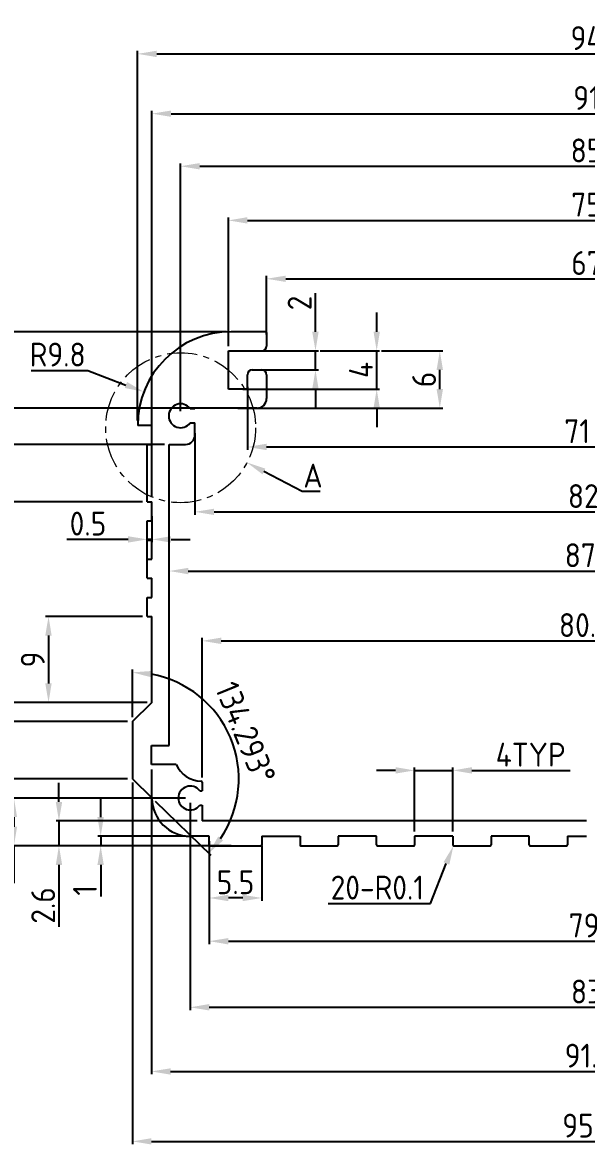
# Model space of a CAD drawing. Header units: millimetres. Extents: x 46 to 254, y 113 to 230.
# Drawn here: x 115.8 to 174.9, y 112.9 to 230.3 of the extents above; entities that cross this region are included whole.
import ezdxf

# ---------------------------------------------------------------- set-up
doc = ezdxf.new("R2010")
doc.units = ezdxf.units.MM
doc.header["$LTSCALE"] = 0.1
doc.linetypes.add('CENTER', pattern=[50.8, 31.75, -6.35, 6.35, -6.35])
doc.layers.get('0').update_dxf_attribs({"lineweight": 25})
doc.layers.add('图层1', color=7, linetype='Continuous', lineweight=20)
doc.styles.get("Standard").update_dxf_attribs({"font": 'isocp2.shx'})
doc.dimstyles.new('比例1-1', dxfattribs={"dimtxt": 2.5, "dimasz": 2, "dimexe": 0.3, "dimexo": 0.5, "dimgap": 0.4, "dimtad": 1, "dimdec": 3, "dimdsep": 46, "dimtxsty": 'Standard', "dimcen": 0, "dimclrd": 5, "dimclre": 5, "dimadec": 3, "dimazin": 2, "dimtfac": 1, "dimtdec": 3, "dimtmove": 0, "dimatfit": 3, "dimfxl": 0, "dimarcsym": 0})
doc.dimstyles.new('比例1-1$4', dxfattribs={"dimtxt": 2.5, "dimasz": 2, "dimexe": 0.3, "dimexo": 0.5, "dimgap": 0.4, "dimtad": 1, "dimtih": 1, "dimtoh": 1, "dimdec": 3, "dimdsep": 46, "dimtxsty": 'Standard', "dimcen": 0, "dimclrd": 5, "dimclre": 5, "dimadec": 3, "dimazin": 2, "dimtfac": 1, "dimtdec": 3, "dimtofl": 0, "dimtmove": 0, "dimatfit": 3, "dimfxl": 0, "dimarcsym": 0})

# ---------------------------------------------------------------- blocks, each defined once
blk = doc.blocks.new('*D4')
at = {"layer": 'Defpoints', "color": 0}
for p in [(135.36, 145.13), (214.36, 144.68), (214.36, 134.15)]:
    blk.add_point(p, dxfattribs=at)
at = {"layer": '图层1', "color": 5, "lineweight": -2}
for p, q in [((135.36, 144.63), (135.36, 133.85)), ((214.36, 144.18), (214.36, 133.85)), ((137.36, 134.15), (212.36, 134.15))]:
    blk.add_line(p, q, dxfattribs=at)
at = {"layer": '图层1', "color": 5}
for points in [[(137.36, 134.48), (137.36, 133.81), (135.36, 134.15)], [(212.36, 134.48), (212.36, 133.81), (214.36, 134.15)]]:
    blk.add_solid(points, dxfattribs=at)
at = {"layer": '图层1', "color": 0, "insert": (174.6, 135.8), "char_height": 2.5, "attachment_point": 5}
blk.add_mtext('79', dxfattribs=at)
blk = doc.blocks.new('*D5')
at = {"layer": 'Defpoints', "color": 0}
for p in [(135.36, 144.68), (140.86, 144.68), (135.36, 138.67)]:
    blk.add_point(p, dxfattribs=at)
at = {"layer": '图层1', "color": 5, "lineweight": -2}
for p, q in [((135.36, 144.18), (135.36, 138.37)), ((140.86, 144.18), (140.86, 138.37)), ((138.86, 138.67), (137.36, 138.67))]:
    blk.add_line(p, q, dxfattribs=at)
at = {"layer": '图层1', "color": 5}
for points in [[(137.36, 139.01), (137.36, 138.34), (135.36, 138.67)], [(138.86, 139.01), (138.86, 138.34), (140.86, 138.67)]]:
    blk.add_solid(points, dxfattribs=at)
at = {"layer": '图层1', "color": 0, "insert": (138.11, 140.32), "char_height": 2.5, "attachment_point": 5}
blk.add_mtext('5.5', dxfattribs=at)
blk = doc.blocks.new('*D7')
at = {"layer": 'Defpoints', "color": 0}
for p in [(160.86, 152.02), (156.86, 145.13), (160.86, 145.13)]:
    blk.add_point(p, dxfattribs=at)
at = {"layer": '图层1', "color": 5, "lineweight": -2}
for p, q in [((154.86, 152.02), (152.86, 152.02)), ((156.86, 145.63), (156.86, 152.32)), ((156.86, 152.02), (160.86, 152.02)), ((160.86, 145.63), (160.86, 152.32)), ((162.86, 152.02), (173.16, 152.02))]:
    blk.add_line(p, q, dxfattribs=at)
at = {"layer": '图层1', "color": 5}
for points in [[(154.86, 152.36), (154.86, 151.69), (156.86, 152.02)], [(162.86, 152.36), (162.86, 151.69), (160.86, 152.02)]]:
    blk.add_solid(points, dxfattribs=at)
at = {"layer": '图层1', "color": 0, "insert": (169.01, 153.67), "char_height": 2.5, "attachment_point": 5}
blk.add_mtext('4TYP', dxfattribs=at)
blk = doc.blocks.new('*D9')
at = {"layer": 'Defpoints', "color": 0}
for p in [(160.93, 144.14), (160.96, 144.23)]:
    blk.add_point(p, dxfattribs=at)
at = {"layer": '图层1', "color": 5, "lineweight": -2}
for p, q in [((158.51, 138.11), (160.18, 142.28)), ((147.8, 138.11), (158.51, 138.11))]:
    blk.add_line(p, q, dxfattribs=at)
at = {"layer": '图层1', "color": 5}
blk.add_solid([(159.88, 142.41), (160.49, 142.16), (160.93, 144.14)], dxfattribs=at)
at = {"layer": '图层1', "color": 0, "insert": (152.96, 139.76), "char_height": 2.5, "attachment_point": 5}
blk.add_mtext('20-R0.1', dxfattribs=at)
blk = doc.blocks.new('*D10')
at = {"layer": 'Defpoints', "color": 0}
for p in [(133.36, 149.13), (216.36, 149.13), (216.36, 127.23)]:
    blk.add_point(p, dxfattribs=at)
at = {"layer": '图层1', "color": 5, "lineweight": -2}
for p, q in [((133.36, 148.63), (133.36, 126.93)), ((216.36, 148.63), (216.36, 126.93)), ((135.36, 127.23), (214.36, 127.23))]:
    blk.add_line(p, q, dxfattribs=at)
at = {"layer": '图层1', "color": 5}
for points in [[(135.36, 127.57), (135.36, 126.9), (133.36, 127.23)], [(214.36, 127.57), (214.36, 126.9), (216.36, 127.23)]]:
    blk.add_solid(points, dxfattribs=at)
at = {"layer": '图层1', "color": 0, "insert": (174.86, 128.88), "char_height": 2.5, "attachment_point": 5}
blk.add_mtext('83', dxfattribs=at)
blk = doc.blocks.new('*D11')
at = {"layer": 'Defpoints', "color": 0}
for p in [(222.41, 154.13), (127.31, 151.24), (222.41, 113.2)]:
    blk.add_point(p, dxfattribs=at)
at = {"layer": '图层1', "color": 5, "lineweight": -2}
for p, q in [((222.41, 153.63), (222.41, 112.9)), ((127.31, 150.74), (127.31, 112.9)), ((129.31, 113.2), (220.41, 113.2))]:
    blk.add_line(p, q, dxfattribs=at)
at = {"layer": '图层1', "color": 5}
for points in [[(129.31, 113.53), (129.31, 112.87), (127.31, 113.2)], [(220.41, 113.53), (220.41, 112.87), (222.41, 113.2)]]:
    blk.add_solid(points, dxfattribs=at)
at = {"layer": '图层1', "color": 0, "insert": (174.86, 114.85), "char_height": 2.5, "attachment_point": 5}
blk.add_mtext('95.1', dxfattribs=at)
blk = doc.blocks.new('*D12')
at = {"layer": 'Defpoints', "color": 0}
for p in [(133.36, 145.13), (123.99, 144.13), (136.92, 144.13)]:
    blk.add_point(p, dxfattribs=at)
at = {"layer": '图层1', "color": 5, "lineweight": -2}
for p, q in [((123.99, 147.13), (123.99, 149.13)), ((132.86, 145.13), (123.69, 145.13)), ((123.99, 145.13), (123.99, 144.13)), ((136.42, 144.13), (123.69, 144.13)), ((123.99, 142.13), (123.99, 138.83))]:
    blk.add_line(p, q, dxfattribs=at)
at = {"layer": '图层1', "color": 5}
for points in [[(123.65, 147.13), (124.32, 147.13), (123.99, 145.13)], [(123.65, 142.13), (124.32, 142.13), (123.99, 144.13)]]:
    blk.add_solid(points, dxfattribs=at)
at = {"layer": '图层1', "color": 0, "insert": (122.34, 139.48), "char_height": 2.5, "attachment_point": 5, "rotation": 90}
blk.add_mtext('1', dxfattribs=at)
blk = doc.blocks.new('*D13')
at = {"layer": 'Defpoints', "color": 0}
for p in [(134.61, 146.73), (119.62, 144.13), (123.99, 144.13)]:
    blk.add_point(p, dxfattribs=at)
at = {"layer": '图层1', "color": 5, "lineweight": -2}
for p, q in [((119.62, 148.73), (119.62, 150.73)), ((134.11, 146.73), (119.32, 146.73)), ((119.62, 146.73), (119.62, 144.13)), ((123.49, 144.13), (119.32, 144.13)), ((119.62, 142.13), (119.62, 135.65))]:
    blk.add_line(p, q, dxfattribs=at)
at = {"layer": '图层1', "color": 5}
for points in [[(119.29, 148.73), (119.96, 148.73), (119.62, 146.73)], [(119.29, 142.13), (119.96, 142.13), (119.62, 144.13)]]:
    blk.add_solid(points, dxfattribs=at)
at = {"layer": '图层1', "color": 0, "insert": (117.97, 137.89), "char_height": 2.5, "attachment_point": 5, "rotation": 90}
blk.add_mtext('2.6', dxfattribs=at)
blk = doc.blocks.new('*D14')
at = {"layer": 'Defpoints', "color": 0}
for p in [(133.36, 149.13), (114.91, 144.13), (119.62, 144.13)]:
    blk.add_point(p, dxfattribs=at)
at = {"layer": '图层1', "color": 5, "lineweight": -2}
for p, q in [((132.86, 149.13), (114.61, 149.13)), ((114.91, 147.13), (114.91, 146.13)), ((119.12, 144.13), (114.61, 144.13)), ((114.91, 144.13), (114.91, 140.23))]:
    blk.add_line(p, q, dxfattribs=at)
at = {"layer": '图层1', "color": 5}
for points in [[(114.58, 147.13), (115.24, 147.13), (114.91, 149.13)], [(114.58, 146.13), (115.24, 146.13), (114.91, 144.13)]]:
    blk.add_solid(points, dxfattribs=at)
at = {"layer": '图层1', "color": 0, "insert": (113.26, 141.18), "char_height": 2.5, "attachment_point": 5, "rotation": 90}
blk.add_mtext('5', dxfattribs=at)
blk = doc.blocks.new('*D16')
at = {"layer": 'Defpoints', "color": 0}
for p in [(220.41, 153.63), (129.31, 152.63), (220.41, 120.52)]:
    blk.add_point(p, dxfattribs=at)
at = {"layer": '图层1', "color": 5, "lineweight": -2}
for p, q in [((220.41, 153.13), (220.41, 120.22)), ((129.31, 152.13), (129.31, 120.22)), ((131.31, 120.52), (218.41, 120.52))]:
    blk.add_line(p, q, dxfattribs=at)
at = {"layer": '图层1', "color": 5}
for points in [[(131.31, 120.85), (131.31, 120.18), (129.31, 120.52)], [(218.41, 120.85), (218.41, 120.18), (220.41, 120.52)]]:
    blk.add_solid(points, dxfattribs=at)
at = {"layer": '图层1', "color": 0, "insert": (174.86, 122.17), "char_height": 2.5, "attachment_point": 5}
blk.add_mtext('91.1', dxfattribs=at)
blk = doc.blocks.new('*D17')
at = {"layer": 'Defpoints', "color": 0}
for p in [(127.31, 151.13), (110.26, 144.13), (114.91, 144.13)]:
    blk.add_point(p, dxfattribs=at)
at = {"layer": '图层1', "color": 5, "lineweight": -2}
for p, q in [((126.81, 151.13), (109.96, 151.13)), ((110.26, 149.13), (110.26, 146.13)), ((114.41, 144.13), (109.96, 144.13))]:
    blk.add_line(p, q, dxfattribs=at)
at = {"layer": '图层1', "color": 5}
for points in [[(109.92, 149.13), (110.59, 149.13), (110.26, 151.13)], [(109.92, 146.13), (110.59, 146.13), (110.26, 144.13)]]:
    blk.add_solid(points, dxfattribs=at)
at = {"layer": '图层1', "color": 0, "insert": (108.61, 147.63), "char_height": 2.5, "attachment_point": 5, "rotation": 90}
blk.add_mtext('7', dxfattribs=at)
blk = doc.blocks.new('*D18')
at = {"layer": 'Defpoints', "color": 0}
for p in [(135.16, 159.05), (127.31, 157.09), (127.31, 151.13), (127.31, 151.13), (129.33, 149.16)]:
    blk.add_point(p, dxfattribs=at)
at = {"layer": '图层1', "color": 5, "lineweight": -2}
for p, q in [((127.31, 157.59), (127.31, 162.58)), ((129.69, 148.81), (135.51, 143.14))]:
    blk.add_line(p, q, dxfattribs=at)
blk.add_arc((127.31, 151.13), 11.14, 326.0031, 79.7043, dxfattribs=at)
at = {"layer": '图层1', "color": 5}
for points in [[(129.28, 161.77), (129.34, 162.43), (127.31, 162.28)], [(136.81, 144.69), (136.3, 145.11), (135.29, 143.35)]]:
    blk.add_solid(points, dxfattribs=at)
at = {"layer": '图层1', "color": 0, "insert": (139.16, 155.97), "char_height": 2.5, "attachment_point": 5, "rotation": 292.1868}
blk.add_mtext('134.293°', dxfattribs=at)
blk = doc.blocks.new('*D19')
at = {"layer": 'Defpoints', "color": 0}
for p in [(127.31, 157.13), (104.68, 144.13), (110.26, 144.13)]:
    blk.add_point(p, dxfattribs=at)
at = {"layer": '图层1', "color": 5, "lineweight": -2}
for p, q in [((126.81, 157.13), (104.38, 157.13)), ((104.68, 155.13), (104.68, 146.13)), ((109.76, 144.13), (104.38, 144.13))]:
    blk.add_line(p, q, dxfattribs=at)
at = {"layer": '图层1', "color": 5}
for points in [[(104.35, 155.13), (105.01, 155.13), (104.68, 157.13)], [(104.35, 146.13), (105.01, 146.13), (104.68, 144.13)]]:
    blk.add_solid(points, dxfattribs=at)
at = {"layer": '图层1', "color": 0, "insert": (103.03, 150.63), "char_height": 2.5, "attachment_point": 5, "rotation": 90}
blk.add_mtext('13', dxfattribs=at)
blk = doc.blocks.new('*D20')
at = {"layer": 'Defpoints', "color": 0}
for p in [(129.36, 159.13), (99.11, 144.13), (138.15, 144.13)]:
    blk.add_point(p, dxfattribs=at)
at = {"layer": '图层1', "color": 5, "lineweight": -2}
for p, q in [((128.86, 159.13), (98.81, 159.13)), ((99.11, 157.13), (99.11, 146.13)), ((137.65, 144.13), (98.81, 144.13))]:
    blk.add_line(p, q, dxfattribs=at)
at = {"layer": '图层1', "color": 5}
for points in [[(98.78, 157.13), (99.45, 157.13), (99.11, 159.13)], [(98.78, 146.13), (99.45, 146.13), (99.11, 144.13)]]:
    blk.add_solid(points, dxfattribs=at)
at = {"layer": '图层1', "color": 0, "insert": (97.46, 151.63), "char_height": 2.5, "attachment_point": 5, "rotation": 90}
blk.add_mtext('15', dxfattribs=at)
blk = doc.blocks.new('*D21')
at = {"layer": 'Defpoints', "color": 0}
for p in [(137.66, 197.93), (91.45, 144.13), (99.11, 144.13)]:
    blk.add_point(p, dxfattribs=at)
at = {"layer": '图层1', "color": 5, "lineweight": -2}
for p, q in [((137.16, 197.93), (91.15, 197.93)), ((91.45, 195.93), (91.45, 146.13)), ((98.61, 144.13), (91.15, 144.13))]:
    blk.add_line(p, q, dxfattribs=at)
at = {"layer": '图层1', "color": 5}
for points in [[(91.11, 195.93), (91.78, 195.93), (91.45, 197.93)], [(91.11, 146.13), (91.78, 146.13), (91.45, 144.13)]]:
    blk.add_solid(points, dxfattribs=at)
at = {"layer": '图层1', "color": 0, "insert": (89.8, 171.03), "char_height": 2.5, "attachment_point": 5, "rotation": 90}
blk.add_mtext('53.8', dxfattribs=at)
blk = doc.blocks.new('*D22')
at = {"layer": 'Defpoints', "color": 0}
for p in [(128.51, 191.64), (137.66, 188.13)]:
    blk.add_point(p, dxfattribs=at)
at = {"layer": '图层1', "color": 5, "lineweight": -2}
for p, q in [((116.73, 193.89), (122.64, 193.89)), ((122.64, 193.89), (126.64, 192.35))]:
    blk.add_line(p, q, dxfattribs=at)
at = {"layer": '图层1', "color": 5}
blk.add_solid([(126.76, 192.67), (126.52, 192.04), (128.51, 191.64)], dxfattribs=at)
at = {"layer": '图层1', "color": 0, "insert": (119.49, 195.54), "char_height": 2.5, "attachment_point": 5}
blk.add_mtext('R9.8', dxfattribs=at)
blk = doc.blocks.new('*D23')
at = {"layer": 'Defpoints', "color": 0}
for p in [(208.36, 203.47), (141.36, 197.13), (208.36, 197.13)]:
    blk.add_point(p, dxfattribs=at)
at = {"layer": '图层1', "color": 5, "lineweight": -2}
for p, q in [((141.36, 197.63), (141.36, 203.77)), ((143.36, 203.47), (206.36, 203.47)), ((208.36, 197.63), (208.36, 203.77))]:
    blk.add_line(p, q, dxfattribs=at)
at = {"layer": '图层1', "color": 5}
for points in [[(143.36, 203.8), (143.36, 203.14), (141.36, 203.47)], [(206.36, 203.8), (206.36, 203.14), (208.36, 203.47)]]:
    blk.add_solid(points, dxfattribs=at)
at = {"layer": '图层1', "color": 0, "insert": (174.86, 205.12), "char_height": 2.5, "attachment_point": 5}
blk.add_mtext('67', dxfattribs=at)
blk = doc.blocks.new('*D24')
at = {"layer": 'Defpoints', "color": 0}
for p in [(139.36, 192.68), (210.36, 192.68), (210.36, 185.87)]:
    blk.add_point(p, dxfattribs=at)
at = {"layer": '图层1', "color": 5, "lineweight": -2}
for p, q in [((139.36, 192.18), (139.36, 185.57)), ((210.36, 192.18), (210.36, 185.57)), ((141.36, 185.87), (208.36, 185.87))]:
    blk.add_line(p, q, dxfattribs=at)
at = {"layer": '图层1', "color": 5}
for points in [[(141.36, 186.21), (141.36, 185.54), (139.36, 185.87)], [(208.36, 186.21), (208.36, 185.54), (210.36, 185.87)]]:
    blk.add_solid(points, dxfattribs=at)
at = {"layer": '图层1', "color": 0, "insert": (173.88, 187.52), "char_height": 2.5, "attachment_point": 5}
blk.add_mtext('71', dxfattribs=at)
blk = doc.blocks.new('*D25')
at = {"layer": 'Defpoints', "color": 0}
for p in [(212.36, 209.58), (137.36, 195.93), (212.36, 195.93)]:
    blk.add_point(p, dxfattribs=at)
at = {"layer": '图层1', "color": 5, "lineweight": -2}
for p, q in [((137.36, 196.43), (137.36, 209.88)), ((139.36, 209.58), (210.36, 209.58)), ((212.36, 196.43), (212.36, 209.88))]:
    blk.add_line(p, q, dxfattribs=at)
at = {"layer": '图层1', "color": 5}
for points in [[(139.36, 209.92), (139.36, 209.25), (137.36, 209.58)], [(210.36, 209.92), (210.36, 209.25), (212.36, 209.58)]]:
    blk.add_solid(points, dxfattribs=at)
at = {"layer": '图层1', "color": 0, "insert": (174.86, 211.23), "char_height": 2.5, "attachment_point": 5}
blk.add_mtext('75', dxfattribs=at)
blk = doc.blocks.new('*D26')
at = {"layer": 'Defpoints', "color": 0}
for p in [(217.36, 215.25), (132.36, 189.13), (217.36, 189.13)]:
    blk.add_point(p, dxfattribs=at)
at = {"layer": '图层1', "color": 5, "lineweight": -2}
for p, q in [((132.36, 189.63), (132.36, 215.55)), ((134.36, 215.25), (215.36, 215.25)), ((217.36, 189.63), (217.36, 215.55))]:
    blk.add_line(p, q, dxfattribs=at)
at = {"layer": '图层1', "color": 5}
for points in [[(134.36, 215.58), (134.36, 214.91), (132.36, 215.25)], [(215.36, 215.58), (215.36, 214.91), (217.36, 215.25)]]:
    blk.add_solid(points, dxfattribs=at)
at = {"layer": '图层1', "color": 0, "insert": (174.86, 216.9), "char_height": 2.5, "attachment_point": 5}
blk.add_mtext('85', dxfattribs=at)
blk = doc.blocks.new('*D27')
at = {"layer": 'Defpoints', "color": 0}
for p in [(133.86, 187.83), (215.86, 187.13), (215.86, 179.08)]:
    blk.add_point(p, dxfattribs=at)
at = {"layer": '图层1', "color": 5, "lineweight": -2}
for p, q in [((133.86, 187.33), (133.86, 178.78)), ((215.86, 186.63), (215.86, 178.78)), ((135.86, 179.08), (213.86, 179.08))]:
    blk.add_line(p, q, dxfattribs=at)
at = {"layer": '图层1', "color": 5}
for points in [[(135.86, 179.41), (135.86, 178.75), (133.86, 179.08)], [(213.86, 179.41), (213.86, 178.75), (215.86, 179.08)]]:
    blk.add_solid(points, dxfattribs=at)
at = {"layer": '图层1', "color": 0, "insert": (174.52, 180.73), "char_height": 2.5, "attachment_point": 5}
blk.add_mtext('82', dxfattribs=at)
blk = doc.blocks.new('*D28')
at = {"layer": 'Defpoints', "color": 0}
for p in [(218.56, 173.67), (218.56, 172.89), (131.16, 170.38)]:
    blk.add_point(p, dxfattribs=at)
at = {"layer": '图层1', "color": 5, "lineweight": -2}
for p, q in [((131.16, 170.88), (131.16, 173.19)), ((133.16, 172.89), (216.56, 172.89)), ((218.56, 173.17), (218.56, 172.59))]:
    blk.add_line(p, q, dxfattribs=at)
at = {"layer": '图层1', "color": 5}
for points in [[(133.16, 173.22), (133.16, 172.55), (131.16, 172.89)], [(216.56, 173.22), (216.56, 172.55), (218.56, 172.89)]]:
    blk.add_solid(points, dxfattribs=at)
at = {"layer": '图层1', "color": 0, "insert": (175.38, 174.54), "char_height": 2.5, "attachment_point": 5}
blk.add_mtext('87.4', dxfattribs=at)
blk = doc.blocks.new('*D29')
at = {"layer": 'Defpoints', "color": 0}
for p in [(220.36, 220.75), (220.36, 188.13), (129.36, 180.13)]:
    blk.add_point(p, dxfattribs=at)
at = {"layer": '图层1', "color": 5, "lineweight": -2}
for p, q in [((129.36, 180.63), (129.36, 221.05)), ((220.36, 188.63), (220.36, 221.05)), ((131.36, 220.75), (218.36, 220.75))]:
    blk.add_line(p, q, dxfattribs=at)
at = {"layer": '图层1', "color": 5}
for points in [[(131.36, 221.08), (131.36, 220.42), (129.36, 220.75)], [(218.36, 221.08), (218.36, 220.42), (220.36, 220.75)]]:
    blk.add_solid(points, dxfattribs=at)
at = {"layer": '图层1', "color": 0, "insert": (174.86, 222.4), "char_height": 2.5, "attachment_point": 5}
blk.add_mtext('91', dxfattribs=at)
blk = doc.blocks.new('*D30')
at = {"layer": 'Defpoints', "color": 0}
for p in [(221.86, 227.01), (127.86, 188.13), (221.86, 188.13)]:
    blk.add_point(p, dxfattribs=at)
at = {"layer": '图层1', "color": 5, "lineweight": -2}
for p, q in [((127.86, 188.63), (127.86, 227.31)), ((129.86, 227.01), (219.86, 227.01)), ((221.86, 188.63), (221.86, 227.31))]:
    blk.add_line(p, q, dxfattribs=at)
at = {"layer": '图层1', "color": 5}
for points in [[(129.86, 227.34), (129.86, 226.67), (127.86, 227.01)], [(219.86, 227.34), (219.86, 226.67), (221.86, 227.01)]]:
    blk.add_solid(points, dxfattribs=at)
at = {"layer": '图层1', "color": 0, "insert": (174.86, 228.66), "char_height": 2.5, "attachment_point": 5}
blk.add_mtext('94', dxfattribs=at)
blk = doc.blocks.new('*D31')
at = {"layer": 'Defpoints', "color": 0}
for p in [(140.06, 195.93), (139.86, 193.93), (146.48, 193.93)]:
    blk.add_point(p, dxfattribs=at)
at = {"layer": '图层1', "color": 5, "lineweight": -2}
for p, q in [((146.48, 197.93), (146.48, 201.95)), ((140.56, 195.93), (146.78, 195.93)), ((146.48, 193.93), (146.48, 195.93)), ((140.36, 193.93), (146.78, 193.93)), ((146.48, 191.93), (146.48, 189.93))]:
    blk.add_line(p, q, dxfattribs=at)
at = {"layer": '图层1', "color": 5}
for points in [[(146.14, 197.93), (146.81, 197.93), (146.48, 195.93)], [(146.14, 191.93), (146.81, 191.93), (146.48, 193.93)]]:
    blk.add_solid(points, dxfattribs=at)
at = {"layer": '图层1', "color": 0, "insert": (144.82, 200.94), "char_height": 2.5, "attachment_point": 5, "rotation": 90}
blk.add_mtext('2', dxfattribs=at)
blk = doc.blocks.new('*D32')
at = {"layer": 'Defpoints', "color": 0}
for p in [(146.48, 195.93), (152.89, 195.93), (138.36, 191.93)]:
    blk.add_point(p, dxfattribs=at)
at = {"layer": '图层1', "color": 5, "lineweight": -2}
for p, q in [((152.89, 197.93), (152.89, 199.93)), ((146.98, 195.93), (153.19, 195.93)), ((152.89, 191.93), (152.89, 195.93)), ((138.86, 191.93), (153.19, 191.93)), ((152.89, 189.93), (152.89, 187.93))]:
    blk.add_line(p, q, dxfattribs=at)
at = {"layer": '图层1', "color": 5}
for points in [[(152.56, 197.93), (153.22, 197.93), (152.89, 195.93)], [(152.56, 189.93), (153.22, 189.93), (152.89, 191.93)]]:
    blk.add_solid(points, dxfattribs=at)
at = {"layer": '图层1', "color": 0, "insert": (151.24, 193.93), "char_height": 2.5, "attachment_point": 5, "rotation": 90}
blk.add_mtext('4', dxfattribs=at)
blk = doc.blocks.new('*D33')
at = {"layer": 'Defpoints', "color": 0}
for p in [(152.89, 195.93), (159.5, 195.93), (137.86, 189.93)]:
    blk.add_point(p, dxfattribs=at)
at = {"layer": '图层1', "color": 5, "lineweight": -2}
for p, q in [((153.39, 195.93), (159.8, 195.93)), ((159.5, 191.93), (159.5, 193.93)), ((138.36, 189.93), (159.8, 189.93))]:
    blk.add_line(p, q, dxfattribs=at)
at = {"layer": '图层1', "color": 5}
for points in [[(159.16, 193.93), (159.83, 193.93), (159.5, 195.93)], [(159.16, 191.93), (159.83, 191.93), (159.5, 189.93)]]:
    blk.add_solid(points, dxfattribs=at)
at = {"layer": '图层1', "color": 0, "insert": (157.85, 192.93), "char_height": 2.5, "attachment_point": 5, "rotation": 90}
blk.add_mtext('6', dxfattribs=at)
blk = doc.blocks.new('*D34')
at = {"layer": 'Defpoints', "color": 0}
for p in [(135.55, 189.93), (99.11, 159.13), (99.15, 159.13)]:
    blk.add_point(p, dxfattribs=at)
at = {"layer": '图层1', "color": 5, "lineweight": -2}
for p, q in [((135.05, 189.93), (98.85, 189.93)), ((99.15, 187.93), (99.15, 161.13)), ((99.61, 159.13), (99.45, 159.13))]:
    blk.add_line(p, q, dxfattribs=at)
at = {"layer": '图层1', "color": 5}
for points in [[(98.81, 187.93), (99.48, 187.93), (99.15, 189.93)], [(98.81, 161.13), (99.48, 161.13), (99.15, 159.13)]]:
    blk.add_solid(points, dxfattribs=at)
at = {"layer": '图层1', "color": 0, "insert": (97.5, 174.53), "char_height": 2.5, "attachment_point": 5, "rotation": 90}
blk.add_mtext('30.8', dxfattribs=at)
blk = doc.blocks.new('*D35')
at = {"layer": 'Defpoints', "color": 0}
for p in [(131.16, 186.13), (105.93, 159.13), (112.16, 159.13)]:
    blk.add_point(p, dxfattribs=at)
at = {"layer": '图层1', "color": 5, "lineweight": -2}
for p, q in [((130.66, 186.13), (105.63, 186.13)), ((105.93, 184.13), (105.93, 161.13)), ((111.66, 159.13), (105.63, 159.13))]:
    blk.add_line(p, q, dxfattribs=at)
at = {"layer": '图层1', "color": 5}
for points in [[(105.6, 184.13), (106.26, 184.13), (105.93, 186.13)], [(105.6, 161.13), (106.26, 161.13), (105.93, 159.13)]]:
    blk.add_solid(points, dxfattribs=at)
at = {"layer": '图层1', "color": 0, "insert": (104.28, 172.63), "char_height": 2.5, "attachment_point": 5, "rotation": 90}
blk.add_mtext('27', dxfattribs=at)
blk = doc.blocks.new('*D36')
at = {"layer": 'Defpoints', "color": 0}
for p in [(128.86, 180.13), (112.99, 159.13), (115.2, 159.13)]:
    blk.add_point(p, dxfattribs=at)
at = {"layer": '图层1', "color": 5, "lineweight": -2}
for p, q in [((128.36, 180.13), (112.69, 180.13)), ((112.99, 178.13), (112.99, 161.13)), ((114.7, 159.13), (112.69, 159.13))]:
    blk.add_line(p, q, dxfattribs=at)
at = {"layer": '图层1', "color": 5}
for points in [[(112.66, 178.13), (113.32, 178.13), (112.99, 180.13)], [(112.66, 161.13), (113.32, 161.13), (112.99, 159.13)]]:
    blk.add_solid(points, dxfattribs=at)
at = {"layer": '图层1', "color": 0, "insert": (111.34, 169.63), "char_height": 2.5, "attachment_point": 5, "rotation": 90}
blk.add_mtext('21', dxfattribs=at)
blk = doc.blocks.new('*D37')
at = {"layer": 'Defpoints', "color": 0}
for p in [(128.86, 168.13), (118.53, 159.13), (119.22, 159.13)]:
    blk.add_point(p, dxfattribs=at)
at = {"layer": '图层1', "color": 5, "lineweight": -2}
for p, q in [((128.36, 168.13), (118.23, 168.13)), ((118.53, 166.13), (118.53, 161.13)), ((118.72, 159.13), (118.23, 159.13))]:
    blk.add_line(p, q, dxfattribs=at)
at = {"layer": '图层1', "color": 5}
for points in [[(118.19, 166.13), (118.86, 166.13), (118.53, 168.13)], [(118.19, 161.13), (118.86, 161.13), (118.53, 159.13)]]:
    blk.add_solid(points, dxfattribs=at)
at = {"layer": '图层1', "color": 0, "insert": (116.88, 163.63), "char_height": 2.5, "attachment_point": 5, "rotation": 90}
blk.add_mtext('9', dxfattribs=at)
blk = doc.blocks.new('*D48')
at = {"layer": 'Defpoints', "color": 0}
for p in [(215.11, 165.58), (134.61, 150.79), (215.11, 150.26)]:
    blk.add_point(p, dxfattribs=at)
at = {"layer": '图层1', "color": 5, "lineweight": -2}
for p, q in [((134.61, 151.29), (134.61, 165.88)), ((136.61, 165.58), (213.11, 165.58)), ((215.11, 150.76), (215.11, 165.88))]:
    blk.add_line(p, q, dxfattribs=at)
at = {"layer": '图层1', "color": 5}
for points in [[(136.61, 165.92), (136.61, 165.25), (134.61, 165.58)], [(213.11, 165.92), (213.11, 165.25), (215.11, 165.58)]]:
    blk.add_solid(points, dxfattribs=at)
at = {"layer": '图层1', "color": 0, "insert": (174.73, 167.23), "char_height": 2.5, "attachment_point": 5}
blk.add_mtext('80.5', dxfattribs=at)
blk = doc.blocks.new('*D50')
at = {"layer": 'Defpoints', "color": 0}
for p in [(129.36, 179.13), (128.86, 176.2), (128.86, 173.13)]:
    blk.add_point(p, dxfattribs=at)
at = {"layer": '图层1', "color": 5, "lineweight": -2}
for p, q in [((129.36, 178.63), (129.36, 175.9)), ((126.86, 176.2), (120.46, 176.2)), ((128.86, 173.63), (128.86, 176.5)), ((129.36, 176.2), (128.86, 176.2)), ((131.36, 176.2), (133.36, 176.2))]:
    blk.add_line(p, q, dxfattribs=at)
at = {"layer": '图层1', "color": 5}
for points in [[(126.86, 176.53), (126.86, 175.86), (128.86, 176.2)], [(131.36, 176.53), (131.36, 175.86), (129.36, 176.2)]]:
    blk.add_solid(points, dxfattribs=at)
at = {"layer": '图层1', "color": 0, "insert": (122.66, 177.85), "char_height": 2.5, "attachment_point": 5}
blk.add_mtext('0.5', dxfattribs=at)
blk = doc.blocks.new('*D51')
at = {"layer": 'Defpoints', "color": 0}
for p in [(132.36, 187.88), (139.31, 184.24)]:
    blk.add_point(p, dxfattribs=at)
at = {"layer": '图层1', "color": 5, "lineweight": -2}
for p, q in [((145.07, 181.22), (141.09, 183.31)), ((146.97, 181.22), (145.07, 181.22))]:
    blk.add_line(p, q, dxfattribs=at)
at = {"layer": '图层1', "color": 5}
blk.add_solid([(141.24, 183.6), (140.93, 183.01), (139.31, 184.24)], dxfattribs=at)
at = {"layer": '图层1', "color": 0, "insert": (146.22, 182.87), "char_height": 2.5, "attachment_point": 5}
blk.add_mtext('A', dxfattribs=at)

msp = doc.modelspace()

# ---------------------------------------------------------------- linework, layer by layer
for p, q in [((141.2638, 197.9344), (137.6638, 197.9344)), ((141.3638, 197.8344), (141.3638, 196.4344)), ((137.3638, 191.9344), (137.3638, 195.9344)), ((137.3638, 195.9344), (140.8638, 195.9344)), ((139.8638, 193.9344), (140.8638, 193.9344)), ((139.3638, 191.9344), (139.3638, 193.4344)), ((141.3638, 193.4344), (141.3638, 190.9344)), ((139.3638, 191.9344), (137.3638, 191.9344)), ((133.3638, 189.8844), (133.8638, 189.8844)), ((133.8638, 189.8844), (133.8638, 189.9344)), ((140.3638, 189.9344), (133.8638, 189.9344)), ((129.3638, 188.1344), (127.8638, 188.1344)), ((129.3638, 186.1344), (129.3638, 188.1344)), ((133.3638, 188.3844), (133.8638, 188.3844)), ((133.8638, 187.1344), (133.8638, 188.3844)), ((128.8638, 186.1344), (129.3638, 186.1344)), ((128.8638, 180.1344), (128.8638, 186.1344)), ((131.1638, 154.6344), (131.1638, 186.1344)), ((131.1638, 186.1344), (132.8638, 186.1344)), ((128.8638, 180.1344), (128.8638, 180.1344)), ((128.8638, 180.1344), (129.3638, 180.1344)), ((129.3638, 178.1344), (129.3638, 180.1344)), ((128.8638, 178.1344), (129.3638, 178.1344)), ((128.8638, 176.1344), (128.8638, 178.1344)), ((128.8638, 176.1344), (128.8638, 176.1344)), ((128.8638, 176.1344), (129.3638, 176.1344)), ((129.3638, 174.1344), (129.3638, 176.1344)), ((128.8638, 174.1344), (129.3638, 174.1344)), ((128.8638, 172.1344), (128.8638, 174.1344)), ((128.8638, 172.1344), (128.8638, 172.1344)), ((128.8638, 172.1344), (129.3638, 172.1344)), ((129.3638, 170.1344), (129.3638, 172.1344)), ((128.8638, 170.1344), (129.3638, 170.1344)), ((128.8638, 168.1344), (128.8638, 170.1344)), ((128.8638, 168.1344), (128.8638, 168.1344)), ((128.8638, 168.1344), (129.3638, 168.1344)), ((129.3638, 159.1344), (129.3638, 168.1344)), ((127.3138, 157.1344), (129.3638, 159.1344)), ((127.3138, 157.1344), (127.3138, 151.1344)), ((129.3138, 152.6344), (129.3138, 154.6344)), ((129.3138, 154.6344), (131.1638, 154.6344)), ((131.8867, 152.6344), (129.3138, 152.6344)), ((127.3138, 151.1344), (129.3339, 149.1636)), ((134.6138, 150.786), (134.6138, 149.8844)), ((129.3433, 149.1545), (129.3638, 149.1344)), ((134.3638, 149.8844), (134.6138, 149.8844)), ((134.3638, 148.3844), (134.6138, 148.3844)), ((134.6138, 148.3844), (134.6138, 146.7344)), ((174.8638, 146.7344), (134.6138, 146.7344)), ((135.3638, 145.1344), (133.3638, 145.1344)), ((135.3638, 144.2344), (135.3638, 145.1344)), ((140.8638, 145.1344), (140.8638, 144.2344)), ((140.8638, 145.1344), (144.8638, 145.1344)), ((144.8638, 145.1344), (144.8638, 144.2344)), ((148.8638, 145.1344), (148.8638, 144.2344)), ((152.8638, 145.1344), (148.8638, 145.1344)), ((152.8638, 144.2344), (152.8638, 145.1344)), ((156.8638, 145.1344), (156.8638, 144.2344)), ((160.8638, 145.1344), (156.8638, 145.1344)), ((160.8638, 145.1344), (160.8638, 144.2344)), ((164.8638, 145.1344), (164.8638, 144.2344)), ((168.8638, 145.1344), (164.8638, 145.1344)), ((168.8638, 144.2344), (168.8638, 145.1344)), ((172.8638, 145.1344), (172.8638, 144.2344)), ((172.8638, 145.1344), (174.8638, 145.1344)), ((135.4638, 144.1344), (140.7638, 144.1344)), ((144.9638, 144.1344), (148.7638, 144.1344)), ((152.9638, 144.1344), (156.7638, 144.1344)), ((160.9638, 144.1344), (164.7638, 144.1344)), ((168.9638, 144.1344), (172.7638, 144.1344))]:
    msp.add_line(p, q)
for centre, radius, start, end in [((137.6638, 188.1344), 9.8, 90, 180), ((141.2638, 197.8344), 0.1, 0, 90), ((140.8638, 196.4344), 0.5, 270, 0), ((139.8638, 193.4344), 0.5, 90, 180), ((140.8638, 193.4344), 0.5, 0, 90), ((132.3638, 189.1344), 1.25, 36.869898, 323.130102), ((140.3638, 190.9344), 1, 270, 0), ((132.8638, 187.1344), 1, 270, 360), ((129.2638, 159.1766), 0.1, 314.292681, 0), ((127.4138, 157.0923), 0.1, 134.292681, 180), ((134.6138, 153.8844), 3, 204.624318, 268.151428), ((127.4138, 151.1766), 0.1, 180, 225.707319), ((133.3638, 149.1344), 1.25, 36.869898, 323.130102), ((134.5138, 150.786), 0.1, 0, 88.151428), ((129.2641, 149.0921), 0.1, 0.591972, 45.707319), ((133.3638, 149.1344), 4, 180, 180.436575), ((133.3638, 149.1344), 4, 180.591972, 270), ((135.4638, 144.2344), 0.1, 180, 270), ((140.7638, 144.2344), 0.1, 270, 0), ((144.9638, 144.2344), 0.1, 180, 270), ((148.7638, 144.2344), 0.1, 270, 0), ((152.9638, 144.2344), 0.1, 180, 270), ((156.7638, 144.2344), 0.1, 270, 0), ((160.9638, 144.2344), 0.1, 180, 270), ((164.7638, 144.2344), 0.1, 270, 0), ((168.9638, 144.2344), 0.1, 180, 270), ((172.7638, 144.2344), 0.1, 270, 0)]:
    msp.add_arc(centre, radius, start, end)
at = {"layer": '图层1', "linetype": 'CENTER'}
msp.add_circle((132.3638, 187.8844), 7.8487, dxfattribs=at)

# ---------------------------------------------------------------- dimensions: what is measured, and where the dimension line sits
at = {"layer": '图层1'}
for base, p1, p2, picture, middle in [((221.8638, 227.0074), (127.8638, 188.1344), (221.8638, 188.1344), '*D30', (174.8638, 228.6574)), ((220.3638, 220.7498), (129.3638, 180.1344), (220.3638, 188.1344), '*D29', (174.8638, 222.3998)), ((217.3638, 215.2466), (132.3638, 189.1344), (217.3638, 189.1344), '*D26', (174.8638, 216.8966)), ((212.3638, 209.5847), (137.3638, 195.9344), (212.3638, 195.9344), '*D25', (174.8638, 211.2347)), ((208.3638, 203.4707), (141.3638, 197.1344), (208.3638, 197.1344), '*D23', (174.8638, 205.1207)), ((222.4138, 113.2003), (127.3138, 151.2365), (222.4138, 154.1344), '*D11', (174.8638, 114.8503)), ((220.4138, 120.5178), (129.3138, 152.6344), (220.4138, 153.6344), '*D16', (174.8638, 122.1678)), ((216.3638, 127.2317), (133.3638, 149.1344), (216.3638, 149.1344), '*D10', (174.8638, 128.8817)), ((135.3638, 138.6717), (140.8638, 144.6844), (135.3638, 144.6844), '*D5', (138.1138, 140.3217))]:
    dim = msp.add_linear_dim(base=base, p1=p1, p2=p2, dimstyle='比例1-1', dxfattribs=at)
    dim.commit()
    dim.dimension.update_dxf_attribs({"geometry": picture, "text_midpoint": middle})
for base, p1, p2, picture, middle in [((146.4752, 193.9344), (140.0606, 195.9344), (139.8638, 193.9344), '*D31', (146.4752, 200.9412)), ((114.9102, 144.1344), (133.3638, 149.1344), (119.6225, 144.1344), '*D14', (114.9102, 141.1826))]:
    dim = msp.add_linear_dim(base=base, p1=p1, p2=p2, angle=90, dimstyle='比例1-1', dxfattribs=at)
    dim.commit()
    dim.dimension.update_dxf_attribs({"geometry": picture, "text_midpoint": middle, "dimtype": 160})
for base, p1, p2, picture, middle in [((152.8898, 195.9344), (138.3638, 191.9344), (146.4752, 195.9344), '*D32', (151.2398, 193.9344)), ((91.4482, 144.1344), (137.6638, 197.9344), (99.1134, 144.1344), '*D21', (89.7982, 171.0344)), ((159.4959, 195.9344), (137.8586, 189.9344), (152.8898, 195.9344), '*D33', (157.8459, 192.9344)), ((99.1465, 159.1344), (135.5536, 189.9344), (99.1134, 159.1344), '*D34', (97.4965, 174.5344)), ((105.9296, 159.1344), (131.1638, 186.1344), (112.1589, 159.1344), '*D35', (104.2794, 172.6344)), ((112.9895, 159.1344), (128.8638, 180.1344), (115.2044, 159.1344), '*D36', (111.3393, 169.6344)), ((118.5267, 159.1344), (128.8638, 168.1344), (119.2189, 159.1344), '*D37', (116.8767, 163.6344)), ((99.1134, 144.1344), (129.3638, 159.1344), (138.1455, 144.1344), '*D20', (97.4634, 151.6344)), ((104.6783, 144.1344), (127.3138, 157.1344), (110.2553, 144.1344), '*D19', (103.0283, 150.6344)), ((110.2553, 144.1344), (127.3138, 151.1344), (114.9102, 144.1344), '*D17', (108.6053, 147.6344)), ((119.6225, 144.1344), (134.6138, 146.7344), (123.9879, 144.1344), '*D13', (117.9723, 137.8907)), ((123.9879, 144.1344), (133.3638, 145.1344), (136.916, 144.1344), '*D12', (122.3379, 139.4844))]:
    dim = msp.add_linear_dim(base=base, p1=p1, p2=p2, angle=90, dimstyle='比例1-1', dxfattribs=at)
    dim.commit()
    dim.dimension.update_dxf_attribs({"geometry": picture, "text_midpoint": middle})
dim = msp.add_radius_dim(center=(137.6638, 188.1344), mpoint=(128.5118, 191.6387), dimstyle='比例1-1$4', dxfattribs=at)
dim.commit()
dim.dimension.update_dxf_attribs({"geometry": '*D22', "text_midpoint": (119.4878, 193.8862), "dimtype": 164})
for base, p1, p2, picture, middle in [((210.3638, 185.8749), (139.3638, 192.6844), (210.3638, 192.6844), '*D24', (173.8846, 185.8749)), ((215.8638, 179.0804), (133.8638, 187.8344), (215.8638, 187.1344), '*D27', (174.5207, 179.0804)), ((128.8638, 176.1978), (129.3638, 179.1344), (128.8638, 173.1344), '*D50', (122.6611, 176.1978)), ((218.5638, 172.8872), (131.1638, 170.3844), (218.5638, 173.667), '*D28', (175.3822, 172.8872)), ((215.1138, 165.5817), (134.6138, 150.786), (215.1138, 150.2602), '*D48', (174.7264, 165.5817)), ((214.3638, 134.1471), (135.3638, 145.1344), (214.3638, 144.6844), '*D4', (174.5985, 134.1471))]:
    dim = msp.add_linear_dim(base=base, p1=p1, p2=p2, dimstyle='比例1-1', dxfattribs=at)
    dim.commit()
    dim.dimension.update_dxf_attribs({"geometry": picture, "text_midpoint": middle, "dimtype": 160})
for center, mpoint, text, picture, middle in [((132.3638, 187.8844), (139.3144, 184.2385), 'A', '*D51', (146.2205, 181.2191)), ((160.9638, 144.2344), (160.9267, 144.1416), '20-R0.1', '*D9', (152.9579, 138.1051))]:
    dim = msp.add_radius_dim(center=center, mpoint=mpoint, text=text, dimstyle='比例1-1$4', dxfattribs=at)
    dim.commit()
    dim.dimension.update_dxf_attribs({"geometry": picture, "text_midpoint": middle})
dim = msp.add_angular_dim_2l(base=(135.16203, 159.04747), line1=((127.31383, 151.13441), (129.33388, 149.16363)), line2=((127.31383, 157.09227), (127.31383, 151.13441)), dimstyle='比例1-1', dxfattribs=at)
dim.commit()
dim.dimension.update_dxf_attribs({"geometry": '*D18', "text_midpoint": (137.63361, 155.34307), "dimtype": 162})
dim = msp.add_linear_dim(base=(160.8638, 152.0233), p1=(156.8638, 145.1344), p2=(160.8638, 145.1344), text='4TYP', dimstyle='比例1-1', dxfattribs=at)
dim.commit()
dim.dimension.update_dxf_attribs({"geometry": '*D7', "text_midpoint": (169.0138, 153.6733)})

doc.saveas('drawing.dxf')
